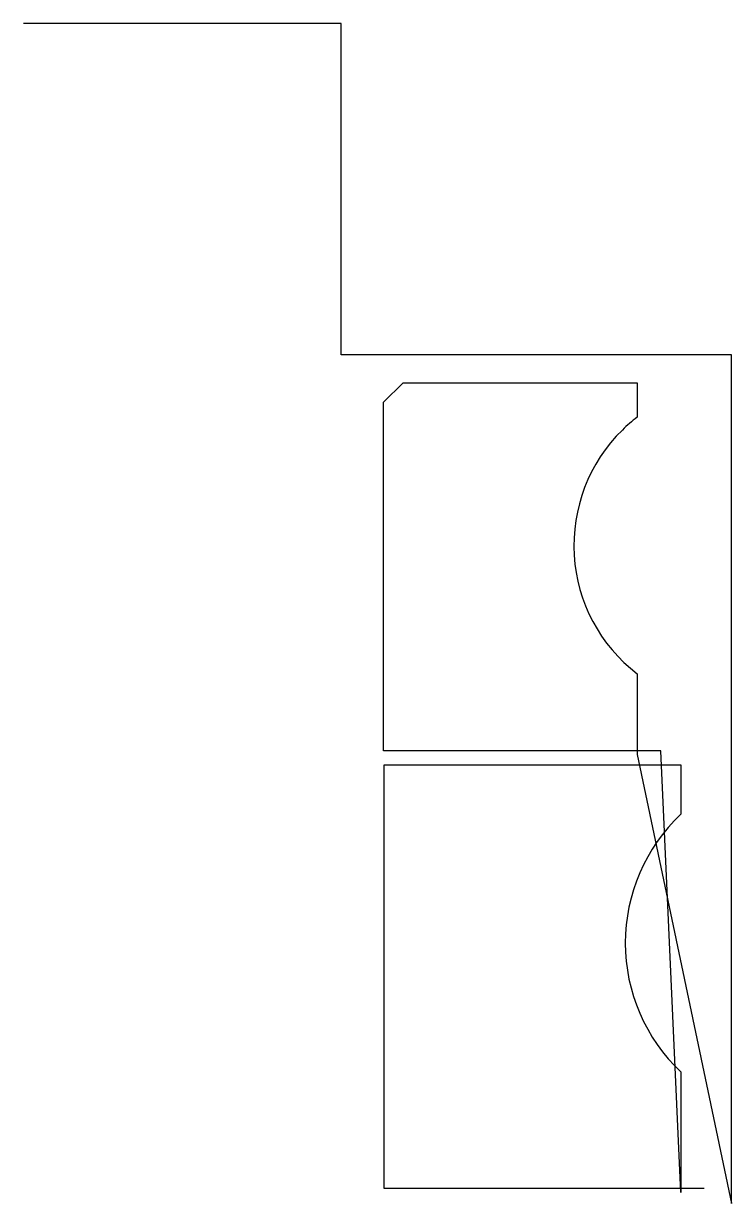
# Model space of a CAD drawing. Header units: metres. Extents: x 0 to 917, y 0 to 1527.
import ezdxf

# ---------------------------------------------------------------- set-up
doc = ezdxf.new("R2010")
doc.units = ezdxf.units.M

msp = doc.modelspace()

# ---------------------------------------------------------------- linework, layer by layer
at = {"layer": 'TOOL_0'}
for p, q in [((1, 1527.279), (0, 1527.279)), ((411.484, 1527.279), (1, 1527.279)), ((411.484, 1098.574), (411.484, 1527.279)), ((916.973, 1098.574), (411.484, 1098.574)), ((916.973, 0.999), (916.973, 1098.574)), ((466.374, 1036.998), (491.813, 1062.437)), ((491.813, 1062.437), (794.874, 1062.437)), ((794.874, 1062.437), (794.874, 1017.798)), ((466.374, 585.937), (466.374, 1036.998)), ((794.874, 685.575), (794.874, 585.936)), ((794.874, 585.937), (466.374, 585.937)), ((825.388, 585.937), (794.874, 585.937)), ((794.874, 585.936), (794.874, 580.897)), ((794.874, 580.897), (916.973, -0.001)), ((851.469, 14.202), (825.388, 585.937)), ((466.969, 19.262), (466.969, 567.762)), ((466.969, 567.762), (851.469, 567.762)), ((851.469, 567.762), (851.469, 503.829)), ((851.469, 170.194), (851.469, 19.261)), ((851.469, 19.262), (466.969, 19.262)), ((881.849, 19.262), (851.469, 19.262)), ((851.469, 19.261), (851.469, 14.202)), ((916.973, -0.001), (916.973, 0.999)), ((916.973, 0.999), (916.973, -0.001)), ((916.973, -0.001), (916.973, 0.999))]:
    msp.add_line(p, q, dxfattribs=at)
for centre, radius, start, end in [((923.838, 849.71), 211.861, 127.496898, 134.372179), ((922.124, 851.687), 209.249, 134.415267, 232.546101), ((1008.719, 337.012), 229.25, 133.309024, 226.691148)]:
    msp.add_arc(centre, radius, start, end, dxfattribs=at)

doc.saveas('drawing.dxf')
